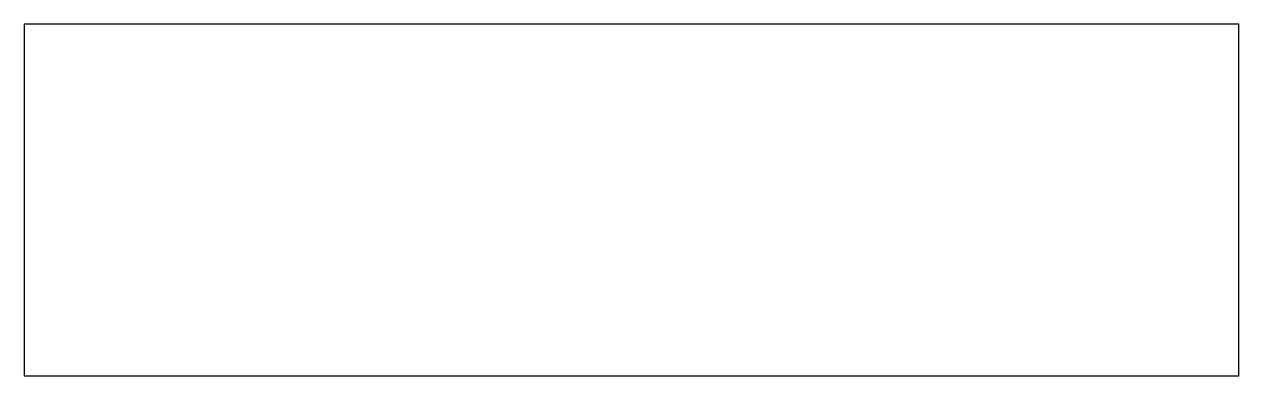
# Model space of a CAD drawing. Header units: millimetres. Extents: x -76 to 0, y -93 to -71.
import ezdxf

# ---------------------------------------------------------------- set-up
doc = ezdxf.new("R2010")
doc.units = ezdxf.units.MM
doc.layers.get('0').update_dxf_attribs({"linetype": 'CONTINUOUS'})

msp = doc.modelspace()

# ---------------------------------------------------------------- linework, layer by layer
msp.add_lwpolyline([(0, -71), (-76.001, -71), (-76.001, -93), (0, -93)], close=True)

doc.saveas('drawing.dxf')
